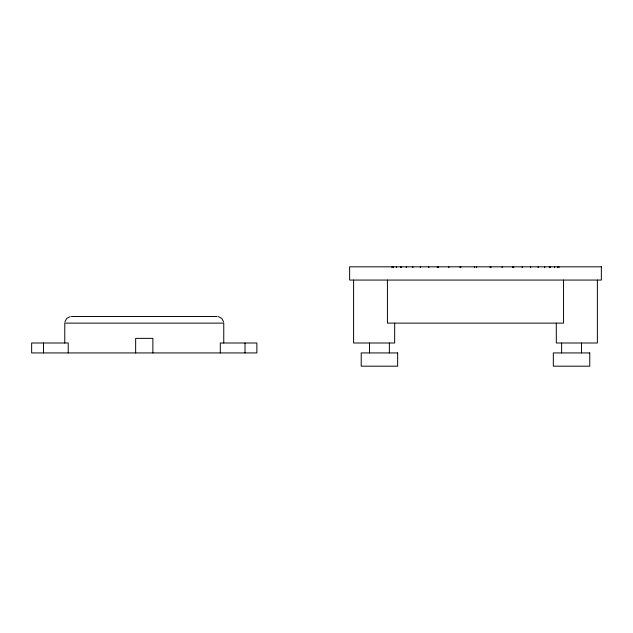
<?xml version="1.0" encoding="UTF-8"?>
<svg xmlns="http://www.w3.org/2000/svg" width="633" height="633" viewBox="0 0 633 633"><rect width="100%" height="100%" fill="white"/><g stroke="black" fill="none" stroke-linecap="round" stroke-linejoin="round"><path stroke-width="0.95" d="M64.772 342.999L64.788 323.123L223.758 323.123L223.758 342.999M64.883 321.92L66.71 318.439L70.192 316.611M71.394 316.5L217.135 316.5M218.338 316.611L221.819 318.439L223.647 321.92M597.378 280.063L597.378 342.999L556.304 342.999L556.304 323.123M581.474 343.046L581.474 352.937M563.544 280.063L563.544 323.123L387.428 323.123L387.428 280.063M561.606 343.046L561.606 352.937M558.947 266.817L558.947 267.648M557.523 266.817L557.649 267.648M554.587 266.817L554.587 267.648M550.188 266.817L550.188 267.648M549.689 266.817L549.689 267.648M544.665 266.817L544.665 267.648M538.137 266.817L538.137 267.648M530.644 266.817L530.644 267.648M522.185 266.817L522.185 267.648M513.703 266.817L513.703 267.648M512.714 266.817L512.714 267.648M502.127 266.817L502.127 267.648M490.884 266.817L490.884 267.648M490.195 266.817L490.195 267.648M476.507 266.817L476.507 267.648M474.465 266.817L474.465 267.648M460.777 266.817L460.777 267.648M460.088 266.817L460.088 267.648M448.844 266.817L448.844 267.648M438.258 266.817L438.258 267.648M437.268 266.817L437.268 267.648M428.786 266.817L428.786 267.648M420.336 266.817L420.336 267.648M412.835 266.817L412.835 267.648M406.307 266.817L406.307 267.648M401.282 266.817L401.282 267.648M400.784 266.817L400.784 267.648M396.385 266.817L396.385 267.648M394.668 323.123L394.668 342.999L353.594 342.999L353.594 280.063M393.449 266.817L393.449 267.648M393.322 266.817L393.322 267.648M392.025 266.817L392.025 267.648M389.366 343.046L389.366 352.937M369.498 343.046L369.498 352.937M245.011 342.999L245.011 352.937M220.3 352.937L220.3 342.999L256.879 342.999L256.879 352.937L31.65 352.937L31.65 342.999L68.229 342.999L68.229 352.937M152.877 352.937L152.877 338.362L135.652 338.362L135.652 352.937M43.519 342.999L43.519 352.937M601.35 266.817L349.622 266.817L349.622 280.063L601.35 280.063L601.35 266.817M397.651 352.937L361.214 352.937L361.214 366.183L397.651 366.183L397.651 352.937M589.758 352.937L553.321 352.937L553.321 366.183L589.758 366.183L589.758 352.937"/></g></svg>
